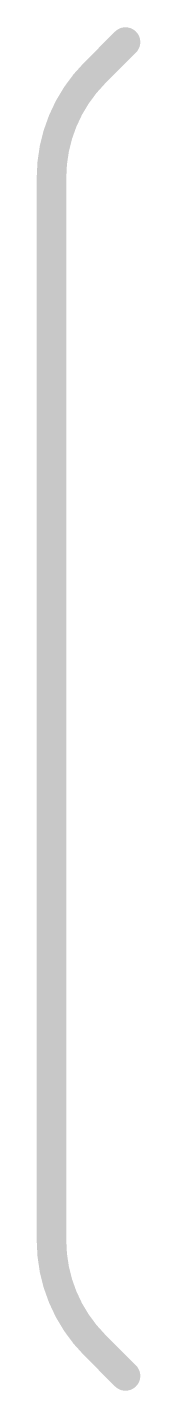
# Model space of a CAD drawing. Header units: inches. Extents: x -0.06 to 0.01, y -0.01 to 0.91.
import ezdxf

# ---------------------------------------------------------------- set-up
doc = ezdxf.new("R2010")
doc.units = ezdxf.units.IN
doc.header["$MEASUREMENT"] = 0

msp = doc.modelspace()

# ---------------------------------------------------------------- linework, layer by layer
at = {"color": 0}
msp.add_lwpolyline([(0, 0.9, 0.02, 0.02, 0), (-0.02071, 0.87929, 0.02, 0.02, 0.198912), (-0.05, 0.80858, 0.02, 0.02, 0), (-0.05, 0.09142, 0.02, 0.02, 0.198912), (-0.02071, 0.02071, 0.02, 0.02, 0), (0, 0, 0.02, 0.02, 0)], format="xyseb", dxfattribs=at)
at = {"color": 0, "const_width": 0.01}
for points in [[(-0.005, 0.9, 1), (0.005, 0.9, 1)], [(-0.005, 0, 1), (0.005, 0, 1)]]:
    msp.add_lwpolyline(points, format="xyb", close=True, dxfattribs=at)

doc.saveas('drawing.dxf')
